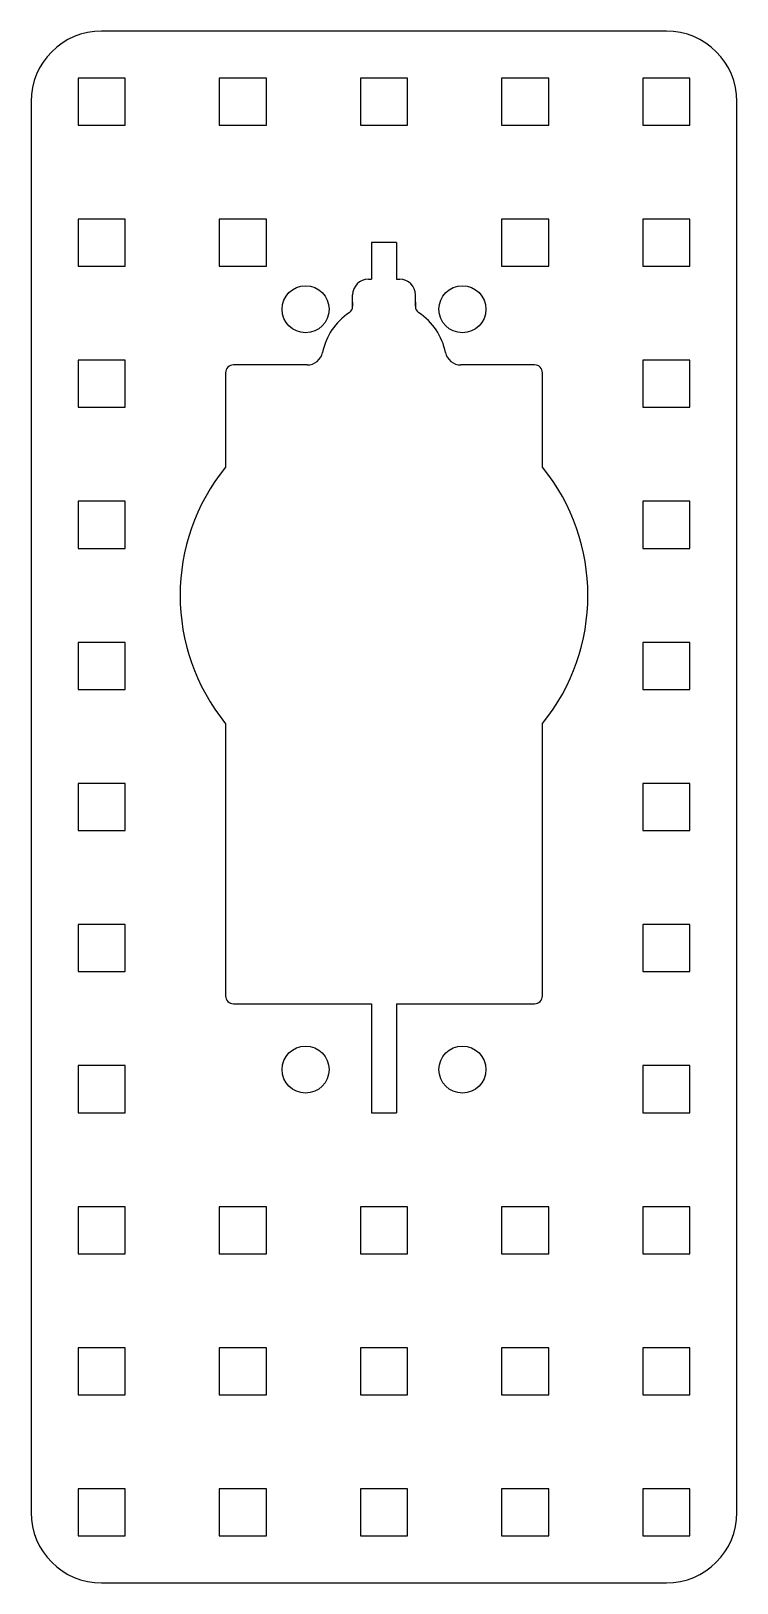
# Model space of a CAD drawing. Header units: millimetres. Extents: x 12.9 to 57.9, y 193.9 to 292.9.
import ezdxf

# ---------------------------------------------------------------- set-up
doc = ezdxf.new("R2010")
doc.units = ezdxf.units.MM
doc.layers.add('Default', color=7, linetype='Continuous')

# ---------------------------------------------------------------- blocks, each defined once
blk = doc.blocks.new('SE')
at = {"layer": 'Default', "color": 7, "linetype": 'Continuous'}
for p, q in [((36.158, 279.402), (34.558, 279.402)), ((34.558, 279.402), (34.558, 277.066)), ((36.158, 279.402), (36.158, 277.066)), ((34.358, 277.066), (34.558, 277.066)), ((36.158, 277.066), (36.358, 277.066)), ((33.358, 275.344), (33.358, 276.066)), ((33.358, 275.602), (33.358, 275.344)), ((37.358, 275.344), (37.358, 276.066)), ((37.358, 275.602), (37.358, 275.344)), ((30.459, 271.602), (25.758, 271.602)), ((44.958, 271.602), (40.257, 271.602)), ((25.258, 271.102), (25.258, 265.089)), ((45.458, 265.085), (45.458, 271.102)), ((25.257, 248.716), (25.256, 231.352)), ((45.456, 231.352), (45.457, 248.719)), ((25.756, 230.852), (34.556, 230.852)), ((34.556, 230.852), (34.556, 223.902)), ((36.156, 230.852), (36.156, 223.902)), ((36.156, 230.852), (44.956, 230.852)), ((34.556, 223.902), (36.156, 223.902))]:
    blk.add_line(p, q, dxfattribs=at)
for centre in [(30.358, 275.152), (40.358, 275.152), (30.356, 226.652), (40.356, 226.652)]:
    blk.add_circle(centre, 1.5, dxfattribs=at)
for centre, radius, start, end in [((34.358, 276.066), 1, 89.99744, 179.99744), ((36.358, 276.066), 1, 359.99744, 89.99744), ((32.858, 275.344), 0.5, 303.74643, 359.99744), ((37.858, 275.344), 0.5, 179.99744, 236.24845), ((35.358, 271.602), 4, 123.74643, 168.46048), ((35.358, 271.602), 4, 11.5344, 56.24845), ((30.459, 272.602), 1, 269.99744, 348.46048), ((40.257, 272.602), 1, 191.5344, 269.99744), ((25.758, 271.102), 0.5, 89.99744, 179.99744), ((44.958, 271.102), 0.5, 359.99744, 89.99744), ((35.356, 256.902), 13, 140.96761, 219.02728), ((35.356, 256.902), 13, 320.9867, 39.00818), ((25.756, 231.352), 0.5, 179.99744, 269.99744), ((44.956, 231.352), 0.5, 269.99744, 359.99744)]:
    blk.add_arc(centre, radius, start, end, dxfattribs=at)
blk = doc.blocks.new('SE1')
at = {"layer": 'Default', "color": 7, "linetype": 'Continuous'}
for p, q in [((54.856, 289.902), (51.856, 289.902)), ((51.856, 289.902), (51.856, 286.902)), ((54.856, 286.902), (54.856, 289.902)), ((51.856, 286.902), (54.856, 286.902))]:
    blk.add_line(p, q, dxfattribs=at)
blk = doc.blocks.new('SE2')
at = {"layer": 'Default', "color": 7, "linetype": 'Continuous'}
for p, q in [((54.856, 280.902), (51.856, 280.902)), ((51.856, 280.902), (51.856, 277.902)), ((54.856, 277.902), (54.856, 280.902)), ((51.856, 277.902), (54.856, 277.902))]:
    blk.add_line(p, q, dxfattribs=at)
blk = doc.blocks.new('SE3')
at = {"layer": 'Default', "color": 7, "linetype": 'Continuous'}
for p, q in [((54.856, 271.902), (51.856, 271.902)), ((51.856, 271.902), (51.856, 268.902)), ((54.856, 268.902), (54.856, 271.902)), ((51.856, 268.902), (54.856, 268.902))]:
    blk.add_line(p, q, dxfattribs=at)
blk = doc.blocks.new('SE4')
at = {"layer": 'Default', "color": 7, "linetype": 'Continuous'}
for p, q in [((54.856, 262.902), (51.856, 262.902)), ((51.856, 262.902), (51.856, 259.902)), ((54.856, 259.902), (54.856, 262.902)), ((51.856, 259.902), (54.856, 259.902))]:
    blk.add_line(p, q, dxfattribs=at)
blk = doc.blocks.new('SE5')
at = {"layer": 'Default', "color": 7, "linetype": 'Continuous'}
for p, q in [((54.856, 253.902), (51.856, 253.902)), ((51.856, 253.902), (51.856, 250.902)), ((54.856, 250.902), (54.856, 253.902)), ((51.856, 250.902), (54.856, 250.902))]:
    blk.add_line(p, q, dxfattribs=at)
blk = doc.blocks.new('SE6')
at = {"layer": 'Default', "color": 7, "linetype": 'Continuous'}
for p, q in [((54.856, 244.902), (51.856, 244.902)), ((51.856, 244.902), (51.856, 241.902)), ((54.856, 241.902), (54.856, 244.902)), ((51.856, 241.902), (54.856, 241.902))]:
    blk.add_line(p, q, dxfattribs=at)
blk = doc.blocks.new('SE7')
at = {"layer": 'Default', "color": 7, "linetype": 'Continuous'}
for p, q in [((54.856, 235.902), (51.856, 235.902)), ((51.856, 235.902), (51.856, 232.902)), ((54.856, 232.902), (54.856, 235.902)), ((51.856, 232.902), (54.856, 232.902))]:
    blk.add_line(p, q, dxfattribs=at)
blk = doc.blocks.new('SE8')
at = {"layer": 'Default', "color": 7, "linetype": 'Continuous'}
for p, q in [((54.856, 226.902), (51.856, 226.902)), ((51.856, 226.902), (51.856, 223.902)), ((54.856, 223.902), (54.856, 226.902)), ((51.856, 223.902), (54.856, 223.902))]:
    blk.add_line(p, q, dxfattribs=at)
blk = doc.blocks.new('SE9')
at = {"layer": 'Default', "color": 7, "linetype": 'Continuous'}
for p, q in [((54.856, 217.902), (51.856, 217.902)), ((51.856, 217.902), (51.856, 214.902)), ((54.856, 214.902), (54.856, 217.902)), ((51.856, 214.902), (54.856, 214.902))]:
    blk.add_line(p, q, dxfattribs=at)
blk = doc.blocks.new('SE10')
at = {"layer": 'Default', "color": 7, "linetype": 'Continuous'}
for p, q in [((54.856, 208.902), (51.856, 208.902)), ((51.856, 208.902), (51.856, 205.902)), ((54.856, 205.902), (54.856, 208.902)), ((51.856, 205.902), (54.856, 205.902))]:
    blk.add_line(p, q, dxfattribs=at)
blk = doc.blocks.new('SE11')
at = {"layer": 'Default', "color": 7, "linetype": 'Continuous'}
for p, q in [((54.856, 199.902), (51.856, 199.902)), ((51.856, 199.902), (51.856, 196.902)), ((54.856, 196.902), (54.856, 199.902)), ((51.856, 196.902), (54.856, 196.902))]:
    blk.add_line(p, q, dxfattribs=at)
blk = doc.blocks.new('SE12')
at = {"layer": 'Default', "color": 7, "linetype": 'Continuous'}
for p, q in [((18.856, 289.902), (15.856, 289.902)), ((15.856, 289.902), (15.856, 286.902)), ((18.856, 286.902), (18.856, 289.902)), ((15.856, 286.902), (18.856, 286.902))]:
    blk.add_line(p, q, dxfattribs=at)
blk = doc.blocks.new('SE13')
at = {"layer": 'Default', "color": 7, "linetype": 'Continuous'}
for p, q in [((18.856, 280.902), (15.856, 280.902)), ((15.856, 280.902), (15.856, 277.902)), ((18.856, 277.902), (18.856, 280.902)), ((15.856, 277.902), (18.856, 277.902))]:
    blk.add_line(p, q, dxfattribs=at)
blk = doc.blocks.new('SE14')
at = {"layer": 'Default', "color": 7, "linetype": 'Continuous'}
for p, q in [((18.856, 271.902), (15.856, 271.902)), ((15.856, 271.902), (15.856, 268.902)), ((18.856, 268.902), (18.856, 271.902)), ((15.856, 268.902), (18.856, 268.902))]:
    blk.add_line(p, q, dxfattribs=at)
blk = doc.blocks.new('SE15')
at = {"layer": 'Default', "color": 7, "linetype": 'Continuous'}
for p, q in [((18.856, 262.902), (15.856, 262.902)), ((15.856, 262.902), (15.856, 259.902)), ((18.856, 259.902), (18.856, 262.902)), ((15.856, 259.902), (18.856, 259.902))]:
    blk.add_line(p, q, dxfattribs=at)
blk = doc.blocks.new('SE16')
at = {"layer": 'Default', "color": 7, "linetype": 'Continuous'}
for p, q in [((18.856, 253.902), (15.856, 253.902)), ((15.856, 253.902), (15.856, 250.902)), ((18.856, 250.902), (18.856, 253.902)), ((15.856, 250.902), (18.856, 250.902))]:
    blk.add_line(p, q, dxfattribs=at)
blk = doc.blocks.new('SE17')
at = {"layer": 'Default', "color": 7, "linetype": 'Continuous'}
for p, q in [((18.856, 244.902), (15.856, 244.902)), ((15.856, 244.902), (15.856, 241.902)), ((18.856, 241.902), (18.856, 244.902)), ((15.856, 241.902), (18.856, 241.902))]:
    blk.add_line(p, q, dxfattribs=at)
blk = doc.blocks.new('SE18')
at = {"layer": 'Default', "color": 7, "linetype": 'Continuous'}
for p, q in [((18.856, 235.902), (15.856, 235.902)), ((15.856, 235.902), (15.856, 232.902)), ((18.856, 232.902), (18.856, 235.902)), ((15.856, 232.902), (18.856, 232.902))]:
    blk.add_line(p, q, dxfattribs=at)
blk = doc.blocks.new('SE19')
at = {"layer": 'Default', "color": 7, "linetype": 'Continuous'}
for p, q in [((18.856, 226.902), (15.856, 226.902)), ((15.856, 226.902), (15.856, 223.902)), ((18.856, 223.902), (18.856, 226.902)), ((15.856, 223.902), (18.856, 223.902))]:
    blk.add_line(p, q, dxfattribs=at)
blk = doc.blocks.new('SE20')
at = {"layer": 'Default', "color": 7, "linetype": 'Continuous'}
for p, q in [((18.856, 217.902), (15.856, 217.902)), ((15.856, 217.902), (15.856, 214.902)), ((18.856, 214.902), (18.856, 217.902)), ((15.856, 214.902), (18.856, 214.902))]:
    blk.add_line(p, q, dxfattribs=at)
blk = doc.blocks.new('SE21')
at = {"layer": 'Default', "color": 7, "linetype": 'Continuous'}
for p, q in [((18.856, 208.902), (15.856, 208.902)), ((15.856, 208.902), (15.856, 205.902)), ((18.856, 205.902), (18.856, 208.902)), ((15.856, 205.902), (18.856, 205.902))]:
    blk.add_line(p, q, dxfattribs=at)
blk = doc.blocks.new('SE22')
at = {"layer": 'Default', "color": 7, "linetype": 'Continuous'}
for p, q in [((18.856, 199.902), (15.856, 199.902)), ((15.856, 199.902), (15.856, 196.902)), ((18.856, 196.902), (18.856, 199.902)), ((15.856, 196.902), (18.856, 196.902))]:
    blk.add_line(p, q, dxfattribs=at)
blk = doc.blocks.new('SE23')
at = {"layer": 'Default', "color": 7, "linetype": 'Continuous'}
for p, q in [((45.856, 199.902), (42.856, 199.902)), ((42.856, 199.902), (42.856, 196.902)), ((45.856, 196.902), (45.856, 199.902)), ((42.856, 196.902), (45.856, 196.902))]:
    blk.add_line(p, q, dxfattribs=at)
blk = doc.blocks.new('SE24')
at = {"layer": 'Default', "color": 7, "linetype": 'Continuous'}
for p, q in [((27.856, 199.902), (24.856, 199.902)), ((24.856, 199.902), (24.856, 196.902)), ((27.856, 196.902), (27.856, 199.902)), ((24.856, 196.902), (27.856, 196.902))]:
    blk.add_line(p, q, dxfattribs=at)
blk = doc.blocks.new('SE25')
at = {"layer": 'Default', "color": 7, "linetype": 'Continuous'}
for p, q in [((36.856, 199.902), (33.856, 199.902)), ((33.856, 199.902), (33.856, 196.902)), ((36.856, 196.902), (36.856, 199.902)), ((33.856, 196.902), (36.856, 196.902))]:
    blk.add_line(p, q, dxfattribs=at)
blk = doc.blocks.new('SE26')
at = {"layer": 'Default', "color": 7, "linetype": 'Continuous'}
for p, q in [((45.856, 217.902), (42.856, 217.902)), ((42.856, 217.902), (42.856, 214.902)), ((45.856, 214.902), (45.856, 217.902)), ((42.856, 214.902), (45.856, 214.902))]:
    blk.add_line(p, q, dxfattribs=at)
blk = doc.blocks.new('SE27')
at = {"layer": 'Default', "color": 7, "linetype": 'Continuous'}
for p, q in [((27.856, 217.902), (24.856, 217.902)), ((24.856, 217.902), (24.856, 214.902)), ((27.856, 214.902), (27.856, 217.902)), ((24.856, 214.902), (27.856, 214.902))]:
    blk.add_line(p, q, dxfattribs=at)
blk = doc.blocks.new('SE28')
at = {"layer": 'Default', "color": 7, "linetype": 'Continuous'}
for p, q in [((36.856, 217.902), (33.856, 217.902)), ((33.856, 217.902), (33.856, 214.902)), ((36.856, 214.902), (36.856, 217.902)), ((33.856, 214.902), (36.856, 214.902))]:
    blk.add_line(p, q, dxfattribs=at)
blk = doc.blocks.new('SE29')
at = {"layer": 'Default', "color": 7, "linetype": 'Continuous'}
for p, q in [((45.856, 208.902), (42.856, 208.902)), ((42.856, 208.902), (42.856, 205.902)), ((45.856, 205.902), (45.856, 208.902)), ((42.856, 205.902), (45.856, 205.902))]:
    blk.add_line(p, q, dxfattribs=at)
blk = doc.blocks.new('SE30')
at = {"layer": 'Default', "color": 7, "linetype": 'Continuous'}
for p, q in [((27.856, 208.902), (24.856, 208.902)), ((24.856, 208.902), (24.856, 205.902)), ((27.856, 205.902), (27.856, 208.902)), ((24.856, 205.902), (27.856, 205.902))]:
    blk.add_line(p, q, dxfattribs=at)
blk = doc.blocks.new('SE31')
at = {"layer": 'Default', "color": 7, "linetype": 'Continuous'}
for p, q in [((36.856, 208.902), (33.856, 208.902)), ((33.856, 208.902), (33.856, 205.902)), ((36.856, 205.902), (36.856, 208.902)), ((33.856, 205.902), (36.856, 205.902))]:
    blk.add_line(p, q, dxfattribs=at)
blk = doc.blocks.new('SE32')
at = {"layer": 'Default', "color": 7, "linetype": 'Continuous'}
for p, q in [((45.856, 289.902), (42.856, 289.902)), ((42.856, 289.902), (42.856, 286.902)), ((45.856, 286.902), (45.856, 289.902)), ((42.856, 286.902), (45.856, 286.902))]:
    blk.add_line(p, q, dxfattribs=at)
blk = doc.blocks.new('SE33')
at = {"layer": 'Default', "color": 7, "linetype": 'Continuous'}
for p, q in [((27.856, 289.902), (24.856, 289.902)), ((24.856, 289.902), (24.856, 286.902)), ((27.856, 286.902), (27.856, 289.902)), ((24.856, 286.902), (27.856, 286.902))]:
    blk.add_line(p, q, dxfattribs=at)
blk = doc.blocks.new('SE34')
at = {"layer": 'Default', "color": 7, "linetype": 'Continuous'}
for p, q in [((36.856, 289.902), (33.856, 289.902)), ((33.856, 289.902), (33.856, 286.902)), ((36.856, 286.902), (36.856, 289.902)), ((33.856, 286.902), (36.856, 286.902))]:
    blk.add_line(p, q, dxfattribs=at)
blk = doc.blocks.new('SE35')
at = {"layer": 'Default', "color": 7, "linetype": 'Continuous'}
for p, q in [((45.856, 280.902), (42.856, 280.902)), ((42.856, 280.902), (42.856, 277.902)), ((45.856, 277.902), (45.856, 280.902)), ((42.856, 277.902), (45.856, 277.902))]:
    blk.add_line(p, q, dxfattribs=at)
blk = doc.blocks.new('SE36')
at = {"layer": 'Default', "color": 7, "linetype": 'Continuous'}
for p, q in [((27.856, 280.902), (24.856, 280.902)), ((24.856, 280.902), (24.856, 277.902)), ((27.856, 277.902), (27.856, 280.902)), ((24.856, 277.902), (27.856, 277.902))]:
    blk.add_line(p, q, dxfattribs=at)

msp = doc.modelspace()

# ---------------------------------------------------------------- linework, layer by layer
at = {"layer": 'Default', "color": 7, "linetype": 'Continuous'}
for p, q in [((53.356, 292.902), (17.356, 292.902)), ((12.856, 288.402), (12.856, 198.402)), ((57.856, 198.402), (57.856, 288.402)), ((17.356, 193.902), (53.356, 193.902))]:
    msp.add_line(p, q, dxfattribs=at)
for centre, start, end in [((17.356, 288.402), 90, 180), ((53.356, 288.402), 0, 90), ((17.356, 198.402), 180, 270), ((53.356, 198.402), 270, 0)]:
    msp.add_arc(centre, 4.5, start, end, dxfattribs=at)

# ---------------------------------------------------------------- block references
at = {"layer": 'Default'}
for name in ['SE12', 'SE33', 'SE34', 'SE32', 'SE1', 'SE13', 'SE36', 'SE35', 'SE2', 'SE', 'SE14', 'SE3', 'SE15', 'SE4', 'SE16', 'SE5', 'SE17', 'SE6', 'SE18', 'SE7', 'SE19', 'SE8', 'SE20', 'SE27', 'SE28', 'SE26', 'SE9', 'SE21', 'SE30', 'SE31', 'SE29', 'SE10', 'SE22', 'SE24', 'SE25', 'SE23', 'SE11']:
    msp.add_blockref(name, (0, 0), dxfattribs=at)

doc.saveas('drawing.dxf')
